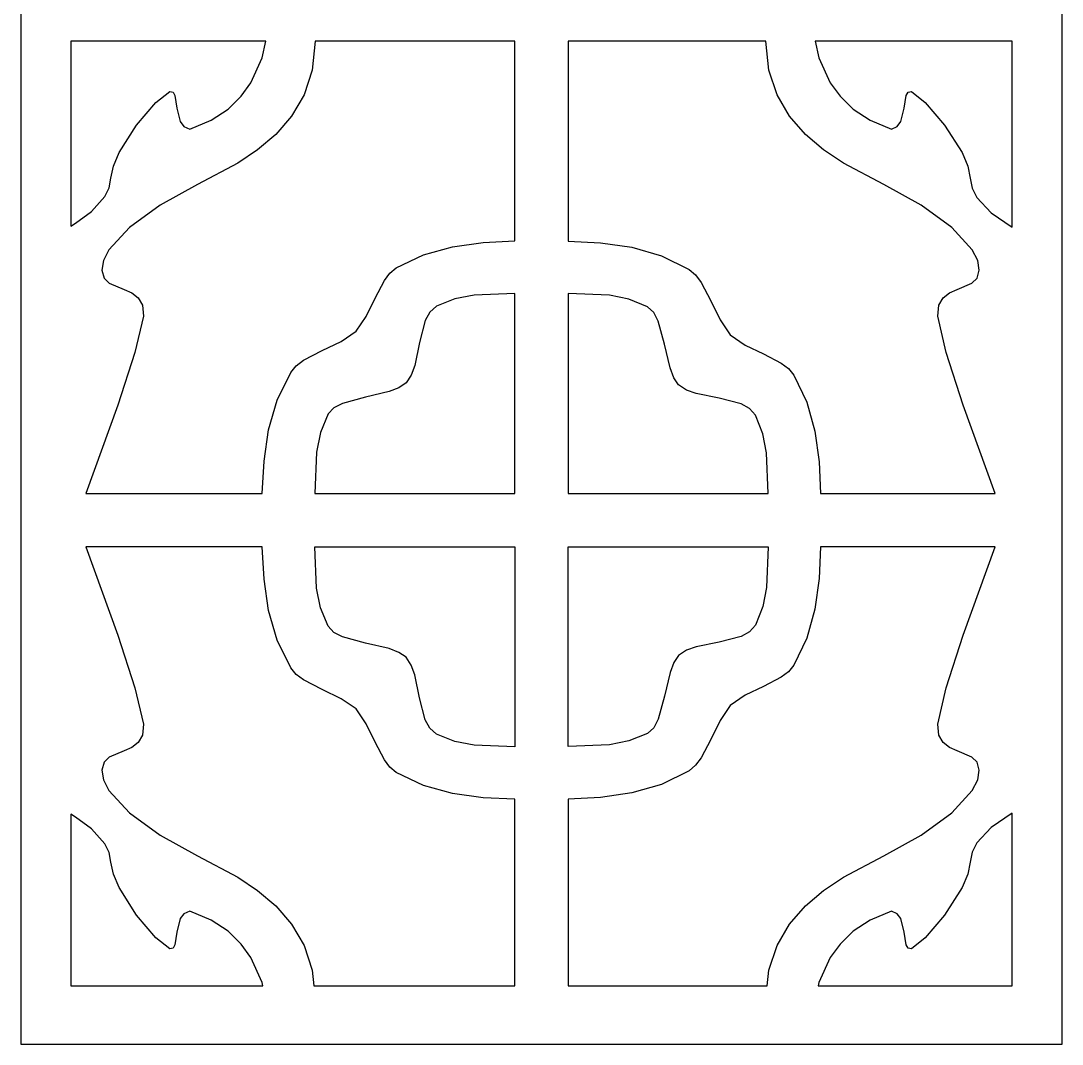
# Model space of a CAD drawing. Header units: centimetres. Extents: x -13.2 to -8.6, y -9 to 9.
# Drawn here: x -13.171 to -8.579, y -9 to -4.486 of the extents above; entities that cross this region are included whole.
import ezdxf

# ---------------------------------------------------------------- set-up
doc = ezdxf.new("R2010")
doc.units = ezdxf.units.CM
doc.header["$MEASUREMENT"] = 0
doc.layers.add('layer 1', color=7, linetype='Continuous')

msp = doc.modelspace()

# ---------------------------------------------------------------- linework, layer by layer
at = {"layer": 'layer 1', "color": 250}
for points, knots in [([(-13.17122, 9.00077), (-13.17122, 9.00077), (-8.57913, 9.00077), (-8.57913, 9.00077), (-8.57913, 9.00077), (-8.57913, 9.00077), (-8.57913, -9.00021), (-8.57913, -9.00021), (-8.57913, -9.00021), (-8.57913, -9.00021), (-13.17122, -9.00021), (-13.17122, -9.00021), (-13.17122, -9.00021), (-13.17122, -9.00021), (-13.17122, 9.00077), (-13.17122, 9.00077)], [0, 0, 0, 0, 0.2, 0.2, 0.2, 0.2, 0.4, 0.4, 0.4, 0.4, 0.6, 0.6, 0.6, 0.6, 1, 1, 1, 1]), ([(-12.95107, -5.39256), (-12.95107, -5.39256), (-12.95107, -4.5765), (-12.95107, -4.5765), (-12.95107, -4.5765), (-12.95107, -4.5765), (-12.09009, -4.5765), (-12.09009, -4.5765), (-12.09009, -4.5765), (-12.09009, -4.5765), (-12.10681, -4.64925), (-12.10681, -4.64925), (-12.10681, -4.64925), (-12.10681, -4.64925), (-12.15698, -4.75986), (-12.15698, -4.75986), (-12.15698, -4.75986), (-12.15698, -4.75986), (-12.1998, -4.81913), (-12.1998, -4.81913), (-12.1998, -4.81913), (-12.1998, -4.81913), (-12.2576, -4.87576), (-12.2576, -4.87576), (-12.2576, -4.87576), (-12.2576, -4.87576), (-12.33212, -4.92505), (-12.33212, -4.92505), (-12.33212, -4.92505), (-12.33212, -4.92505), (-12.426, -4.96377), (-12.426, -4.96377), (-12.426, -4.96377), (-12.426, -4.96377), (-12.45182, -4.95292), (-12.45182, -4.95292), (-12.45182, -4.95292), (-12.45182, -4.95292), (-12.46796, -4.9312), (-12.46796, -4.9312), (-12.46796, -4.9312), (-12.46796, -4.9312), (-12.48292, -4.87136), (-12.48292, -4.87136), (-12.48292, -4.87136), (-12.48292, -4.87136), (-12.49143, -4.8162), (-12.49143, -4.8162), (-12.49143, -4.8162), (-12.49143, -4.8162), (-12.49993, -4.80064), (-12.49993, -4.80064), (-12.49993, -4.80064), (-12.49993, -4.80064), (-12.51461, -4.7986), (-12.51461, -4.7986), (-12.51461, -4.7986), (-12.51461, -4.7986), (-12.57533, -4.8467), (-12.57533, -4.8467), (-12.57533, -4.8467), (-12.57533, -4.8467), (-12.66071, -4.94646), (-12.66071, -4.94646), (-12.66071, -4.94646), (-12.66071, -4.94646), (-12.73787, -5.06793), (-12.73787, -5.06793), (-12.73787, -5.06793), (-12.73787, -5.06793), (-12.7631, -5.12718), (-12.7631, -5.12718), (-12.7631, -5.12718), (-12.7631, -5.12718), (-12.77395, -5.18028), (-12.77395, -5.18028), (-12.77395, -5.18028), (-12.77395, -5.18028), (-12.78218, -5.22312), (-12.78218, -5.22312), (-12.78218, -5.22312), (-12.78218, -5.22312), (-12.80095, -5.26184), (-12.80095, -5.26184), (-12.80095, -5.26184), (-12.80095, -5.26184), (-12.86021, -5.32785), (-12.86021, -5.32785), (-12.86021, -5.32785), (-12.86021, -5.32785), (-12.92974, -5.37891), (-12.92974, -5.37891), (-12.92974, -5.37891), (-12.92974, -5.37891), (-12.95107, -5.39256), (-12.95107, -5.39256)], [0, 0, 0, 0, 0.04, 0.04, 0.04, 0.04, 0.08, 0.08, 0.08, 0.08, 0.12, 0.12, 0.12, 0.12, 0.16, 0.16, 0.16, 0.16, 0.2, 0.2, 0.2, 0.2, 0.24, 0.24, 0.24, 0.24, 0.28, 0.28, 0.28, 0.28, 0.32, 0.32, 0.32, 0.32, 0.36, 0.36, 0.36, 0.36, 0.4, 0.4, 0.4, 0.4, 0.44, 0.44, 0.44, 0.44, 0.48, 0.48, 0.48, 0.48, 0.52, 0.52, 0.52, 0.52, 0.56, 0.56, 0.56, 0.56, 0.6, 0.6, 0.6, 0.6, 0.64, 0.64, 0.64, 0.64, 0.68, 0.68, 0.68, 0.68, 0.72, 0.72, 0.72, 0.72, 0.76, 0.76, 0.76, 0.76, 0.8, 0.8, 0.8, 0.8, 0.84, 0.84, 0.84, 0.84, 0.88, 0.88, 0.88, 0.88, 0.92, 0.92, 0.92, 0.92, 1, 1, 1, 1]), ([(-10.99254, -5.45754), (-10.99254, -5.45754), (-11.13277, -5.46457), (-11.13277, -5.46457), (-11.13277, -5.46457), (-11.13277, -5.46457), (-11.26714, -5.48305), (-11.26714, -5.48305), (-11.26714, -5.48305), (-11.26714, -5.48305), (-11.39506, -5.51826), (-11.39506, -5.51826), (-11.39506, -5.51826), (-11.39506, -5.51826), (-11.51534, -5.57606), (-11.51534, -5.57606), (-11.51534, -5.57606), (-11.51534, -5.57606), (-11.54379, -5.59983), (-11.54379, -5.59983), (-11.54379, -5.59983), (-11.54379, -5.59983), (-11.56815, -5.6315), (-11.56815, -5.6315), (-11.56815, -5.6315), (-11.56815, -5.6315), (-11.60922, -5.70955), (-11.60922, -5.70955), (-11.60922, -5.70955), (-11.60922, -5.70955), (-11.64766, -5.79082), (-11.64766, -5.79082), (-11.64766, -5.79082), (-11.64766, -5.79082), (-11.69254, -5.85594), (-11.69254, -5.85594), (-11.69254, -5.85594), (-11.69254, -5.85594), (-11.75915, -5.90113), (-11.75915, -5.90113), (-11.75915, -5.90113), (-11.75915, -5.90113), (-11.84305, -5.94132), (-11.84305, -5.94132), (-11.84305, -5.94132), (-11.84305, -5.94132), (-11.92402, -5.98387), (-11.92402, -5.98387), (-11.92402, -5.98387), (-11.92402, -5.98387), (-11.9566, -6.0088), (-11.9566, -6.0088), (-11.9566, -6.0088), (-11.9566, -6.0088), (-11.98093, -6.03726), (-11.98093, -6.03726), (-11.98093, -6.03726), (-11.98093, -6.03726), (-12.04138, -6.15989), (-12.04138, -6.15989), (-12.04138, -6.15989), (-12.04138, -6.15989), (-12.07892, -6.29045), (-12.07892, -6.29045), (-12.07892, -6.29045), (-12.07892, -6.29045), (-12.09859, -6.42805), (-12.09859, -6.42805), (-12.09859, -6.42805), (-12.09859, -6.42805), (-12.10651, -6.5715), (-12.10651, -6.5715), (-12.10651, -6.5715), (-12.10651, -6.5715), (-12.88457, -6.5715), (-12.88457, -6.5715), (-12.88457, -6.5715), (-12.88457, -6.5715), (-12.74286, -6.18189), (-12.74286, -6.18189), (-12.74286, -6.18189), (-12.74286, -6.18189), (-12.66775, -5.94983), (-12.66775, -5.94983), (-12.66775, -5.94983), (-12.66775, -5.94983), (-12.63079, -5.78876), (-12.63079, -5.78876), (-12.63079, -5.78876), (-12.63079, -5.78876), (-12.63518, -5.74036), (-12.63518, -5.74036), (-12.63518, -5.74036), (-12.63518, -5.74036), (-12.65396, -5.70779), (-12.65396, -5.70779), (-12.65396, -5.70779), (-12.65396, -5.70779), (-12.68242, -5.68666), (-12.68242, -5.68666), (-12.68242, -5.68666), (-12.68242, -5.68666), (-12.71587, -5.6717), (-12.71587, -5.6717), (-12.71587, -5.6717), (-12.71587, -5.6717), (-12.781, -5.64354), (-12.781, -5.64354), (-12.781, -5.64354), (-12.781, -5.64354), (-12.80358, -5.62095), (-12.80358, -5.62095), (-12.80358, -5.62095), (-12.80358, -5.62095), (-12.81356, -5.58662), (-12.81356, -5.58662), (-12.81356, -5.58662), (-12.81356, -5.58662), (-12.80652, -5.54291), (-12.80652, -5.54291), (-12.80652, -5.54291), (-12.80652, -5.54291), (-12.78276, -5.49597), (-12.78276, -5.49597), (-12.78276, -5.49597), (-12.78276, -5.49597), (-12.6924, -5.39768), (-12.6924, -5.39768), (-12.6924, -5.39768), (-12.6924, -5.39768), (-12.55744, -5.29911), (-12.55744, -5.29911), (-12.55744, -5.29911), (-12.55744, -5.29911), (-12.39285, -5.20874), (-12.39285, -5.20874), (-12.39285, -5.20874), (-12.39285, -5.20874), (-12.21477, -5.11428), (-12.21477, -5.11428), (-12.21477, -5.11428), (-12.21477, -5.11428), (-12.12764, -5.05589), (-12.12764, -5.05589), (-12.12764, -5.05589), (-12.12764, -5.05589), (-12.04695, -4.98753), (-12.04695, -4.98753), (-12.04695, -4.98753), (-12.04695, -4.98753), (-11.97713, -4.90744), (-11.97713, -4.90744), (-11.97713, -4.90744), (-11.97713, -4.90744), (-11.92226, -4.81326), (-11.92226, -4.81326), (-11.92226, -4.81326), (-11.92226, -4.81326), (-11.88588, -4.70354), (-11.88588, -4.70354), (-11.88588, -4.70354), (-11.88588, -4.70354), (-11.87269, -4.5765), (-11.87269, -4.5765), (-11.87269, -4.5765), (-11.87269, -4.5765), (-10.99254, -4.5765), (-10.99254, -4.5765), (-10.99254, -4.5765), (-10.99254, -4.5765), (-10.99254, -5.45754), (-10.99254, -5.45754)], [0, 0, 0, 0, 0.0227273, 0.0227273, 0.0227273, 0.0227273, 0.0454545, 0.0454545, 0.0454545, 0.0454545, 0.0681818, 0.0681818, 0.0681818, 0.0681818, 0.0909091, 0.0909091, 0.0909091, 0.0909091, 0.1136364, 0.1136364, 0.1136364, 0.1136364, 0.1363636, 0.1363636, 0.1363636, 0.1363636, 0.1590909, 0.1590909, 0.1590909, 0.1590909, 0.1818182, 0.1818182, 0.1818182, 0.1818182, 0.2045455, 0.2045455, 0.2045455, 0.2045455, 0.2272727, 0.2272727, 0.2272727, 0.2272727, 0.25, 0.25, 0.25, 0.25, 0.2727273, 0.2727273, 0.2727273, 0.2727273, 0.2954545, 0.2954545, 0.2954545, 0.2954545, 0.3181818, 0.3181818, 0.3181818, 0.3181818, 0.3409091, 0.3409091, 0.3409091, 0.3409091, 0.3636364, 0.3636364, 0.3636364, 0.3636364, 0.3863636, 0.3863636, 0.3863636, 0.3863636, 0.4090909, 0.4090909, 0.4090909, 0.4090909, 0.4318182, 0.4318182, 0.4318182, 0.4318182, 0.4545455, 0.4545455, 0.4545455, 0.4545455, 0.4772727, 0.4772727, 0.4772727, 0.4772727, 0.5, 0.5, 0.5, 0.5, 0.5227273, 0.5227273, 0.5227273, 0.5227273, 0.5454545, 0.5454545, 0.5454545, 0.5454545, 0.5681818, 0.5681818, 0.5681818, 0.5681818, 0.5909091, 0.5909091, 0.5909091, 0.5909091, 0.6136364, 0.6136364, 0.6136364, 0.6136364, 0.6363636, 0.6363636, 0.6363636, 0.6363636, 0.6590909, 0.6590909, 0.6590909, 0.6590909, 0.6818182, 0.6818182, 0.6818182, 0.6818182, 0.7045455, 0.7045455, 0.7045455, 0.7045455, 0.7272727, 0.7272727, 0.7272727, 0.7272727, 0.75, 0.75, 0.75, 0.75, 0.7727273, 0.7727273, 0.7727273, 0.7727273, 0.7954545, 0.7954545, 0.7954545, 0.7954545, 0.8181818, 0.8181818, 0.8181818, 0.8181818, 0.8409091, 0.8409091, 0.8409091, 0.8409091, 0.8636364, 0.8636364, 0.8636364, 0.8636364, 0.8863636, 0.8863636, 0.8863636, 0.8863636, 0.9090909, 0.9090909, 0.9090909, 0.9090909, 0.9318182, 0.9318182, 0.9318182, 0.9318182, 0.9545455, 0.9545455, 0.9545455, 0.9545455, 1, 1, 1, 1]), ([(-9.64414, -6.5715), (-9.64414, -6.5715), (-9.65118, -6.43156), (-9.65118, -6.43156), (-9.65118, -6.43156), (-9.65118, -6.43156), (-9.66937, -6.2969), (-9.66937, -6.2969), (-9.66937, -6.2969), (-9.66937, -6.2969), (-9.70488, -6.16899), (-9.70488, -6.16899), (-9.70488, -6.16899), (-9.70488, -6.16899), (-9.76267, -6.0487), (-9.76267, -6.0487), (-9.76267, -6.0487), (-9.76267, -6.0487), (-9.78644, -6.02024), (-9.78644, -6.02024), (-9.78644, -6.02024), (-9.78644, -6.02024), (-9.81812, -5.99589), (-9.81812, -5.99589), (-9.81812, -5.99589), (-9.81812, -5.99589), (-9.89616, -5.95482), (-9.89616, -5.95482), (-9.89616, -5.95482), (-9.89616, -5.95482), (-9.97742, -5.91638), (-9.97742, -5.91638), (-9.97742, -5.91638), (-9.97742, -5.91638), (-10.04256, -5.8715), (-10.04256, -5.8715), (-10.04256, -5.8715), (-10.04256, -5.8715), (-10.08775, -5.8049), (-10.08775, -5.8049), (-10.08775, -5.8049), (-10.08775, -5.8049), (-10.12793, -5.72099), (-10.12793, -5.72099), (-10.12793, -5.72099), (-10.12793, -5.72099), (-10.17048, -5.64031), (-10.17048, -5.64031), (-10.17048, -5.64031), (-10.17048, -5.64031), (-10.19541, -5.60746), (-10.19541, -5.60746), (-10.19541, -5.60746), (-10.19541, -5.60746), (-10.22386, -5.5831), (-10.22386, -5.5831), (-10.22386, -5.5831), (-10.22386, -5.5831), (-10.3465, -5.52267), (-10.3465, -5.52267), (-10.3465, -5.52267), (-10.3465, -5.52267), (-10.47706, -5.48541), (-10.47706, -5.48541), (-10.47706, -5.48541), (-10.47706, -5.48541), (-10.61466, -5.46546), (-10.61466, -5.46546), (-10.61466, -5.46546), (-10.61466, -5.46546), (-10.75782, -5.45782), (-10.75782, -5.45782), (-10.75782, -5.45782), (-10.75782, -5.45782), (-10.75782, -4.5765), (-10.75782, -4.5765), (-10.75782, -4.5765), (-10.75782, -4.5765), (-9.8856, -4.5765), (-9.8856, -4.5765), (-9.8856, -4.5765), (-9.8856, -4.5765), (-9.87239, -4.70354), (-9.87239, -4.70354), (-9.87239, -4.70354), (-9.87239, -4.70354), (-9.83631, -4.81326), (-9.83631, -4.81326), (-9.83631, -4.81326), (-9.83631, -4.81326), (-9.78115, -4.90744), (-9.78115, -4.90744), (-9.78115, -4.90744), (-9.78115, -4.90744), (-9.71132, -4.98753), (-9.71132, -4.98753), (-9.71132, -4.98753), (-9.71132, -4.98753), (-9.63095, -5.05589), (-9.63095, -5.05589), (-9.63095, -5.05589), (-9.63095, -5.05589), (-9.54351, -5.11428), (-9.54351, -5.11428), (-9.54351, -5.11428), (-9.54351, -5.11428), (-9.36543, -5.20874), (-9.36543, -5.20874), (-9.36543, -5.20874), (-9.36543, -5.20874), (-9.20085, -5.29911), (-9.20085, -5.29911), (-9.20085, -5.29911), (-9.20085, -5.29911), (-9.06588, -5.39768), (-9.06588, -5.39768), (-9.06588, -5.39768), (-9.06588, -5.39768), (-8.97552, -5.49597), (-8.97552, -5.49597), (-8.97552, -5.49597), (-8.97552, -5.49597), (-8.95175, -5.54291), (-8.95175, -5.54291), (-8.95175, -5.54291), (-8.95175, -5.54291), (-8.94501, -5.58662), (-8.94501, -5.58662), (-8.94501, -5.58662), (-8.94501, -5.58662), (-8.95469, -5.62095), (-8.95469, -5.62095), (-8.95469, -5.62095), (-8.95469, -5.62095), (-8.97728, -5.64354), (-8.97728, -5.64354), (-8.97728, -5.64354), (-8.97728, -5.64354), (-9.04242, -5.6717), (-9.04242, -5.6717), (-9.04242, -5.6717), (-9.04242, -5.6717), (-9.07615, -5.68666), (-9.07615, -5.68666), (-9.07615, -5.68666), (-9.07615, -5.68666), (-9.10432, -5.70779), (-9.10432, -5.70779), (-9.10432, -5.70779), (-9.10432, -5.70779), (-9.12309, -5.74036), (-9.12309, -5.74036), (-9.12309, -5.74036), (-9.12309, -5.74036), (-9.1275, -5.78876), (-9.1275, -5.78876), (-9.1275, -5.78876), (-9.1275, -5.78876), (-9.09082, -5.94983), (-9.09082, -5.94983), (-9.09082, -5.94983), (-9.09082, -5.94983), (-9.01572, -6.18189), (-9.01572, -6.18189), (-9.01572, -6.18189), (-9.01572, -6.18189), (-8.87401, -6.5715), (-8.87401, -6.5715), (-8.87401, -6.5715), (-8.87401, -6.5715), (-9.64414, -6.5715), (-9.64414, -6.5715)], [0, 0, 0, 0, 0.0227273, 0.0227273, 0.0227273, 0.0227273, 0.0454545, 0.0454545, 0.0454545, 0.0454545, 0.0681818, 0.0681818, 0.0681818, 0.0681818, 0.0909091, 0.0909091, 0.0909091, 0.0909091, 0.1136364, 0.1136364, 0.1136364, 0.1136364, 0.1363636, 0.1363636, 0.1363636, 0.1363636, 0.1590909, 0.1590909, 0.1590909, 0.1590909, 0.1818182, 0.1818182, 0.1818182, 0.1818182, 0.2045455, 0.2045455, 0.2045455, 0.2045455, 0.2272727, 0.2272727, 0.2272727, 0.2272727, 0.25, 0.25, 0.25, 0.25, 0.2727273, 0.2727273, 0.2727273, 0.2727273, 0.2954545, 0.2954545, 0.2954545, 0.2954545, 0.3181818, 0.3181818, 0.3181818, 0.3181818, 0.3409091, 0.3409091, 0.3409091, 0.3409091, 0.3636364, 0.3636364, 0.3636364, 0.3636364, 0.3863636, 0.3863636, 0.3863636, 0.3863636, 0.4090909, 0.4090909, 0.4090909, 0.4090909, 0.4318182, 0.4318182, 0.4318182, 0.4318182, 0.4545455, 0.4545455, 0.4545455, 0.4545455, 0.4772727, 0.4772727, 0.4772727, 0.4772727, 0.5, 0.5, 0.5, 0.5, 0.5227273, 0.5227273, 0.5227273, 0.5227273, 0.5454545, 0.5454545, 0.5454545, 0.5454545, 0.5681818, 0.5681818, 0.5681818, 0.5681818, 0.5909091, 0.5909091, 0.5909091, 0.5909091, 0.6136364, 0.6136364, 0.6136364, 0.6136364, 0.6363636, 0.6363636, 0.6363636, 0.6363636, 0.6590909, 0.6590909, 0.6590909, 0.6590909, 0.6818182, 0.6818182, 0.6818182, 0.6818182, 0.7045455, 0.7045455, 0.7045455, 0.7045455, 0.7272727, 0.7272727, 0.7272727, 0.7272727, 0.75, 0.75, 0.75, 0.75, 0.7727273, 0.7727273, 0.7727273, 0.7727273, 0.7954545, 0.7954545, 0.7954545, 0.7954545, 0.8181818, 0.8181818, 0.8181818, 0.8181818, 0.8409091, 0.8409091, 0.8409091, 0.8409091, 0.8636364, 0.8636364, 0.8636364, 0.8636364, 0.8863636, 0.8863636, 0.8863636, 0.8863636, 0.9090909, 0.9090909, 0.9090909, 0.9090909, 0.9318182, 0.9318182, 0.9318182, 0.9318182, 0.9545455, 0.9545455, 0.9545455, 0.9545455, 1, 1, 1, 1]), ([(-8.79928, -4.5765), (-8.79928, -4.5765), (-8.79928, -5.39653), (-8.79928, -5.39653), (-8.79928, -5.39653), (-8.79928, -5.39653), (-8.89161, -5.33343), (-8.89161, -5.33343), (-8.89161, -5.33343), (-8.89161, -5.33343), (-8.95528, -5.26537), (-8.95528, -5.26537), (-8.95528, -5.26537), (-8.95528, -5.26537), (-8.97581, -5.22488), (-8.97581, -5.22488), (-8.97581, -5.22488), (-8.97581, -5.22488), (-8.98462, -5.18028), (-8.98462, -5.18028), (-8.98462, -5.18028), (-8.98462, -5.18028), (-8.99518, -5.12718), (-8.99518, -5.12718), (-8.99518, -5.12718), (-8.99518, -5.12718), (-9.02041, -5.06793), (-9.02041, -5.06793), (-9.02041, -5.06793), (-9.02041, -5.06793), (-9.09757, -4.94646), (-9.09757, -4.94646), (-9.09757, -4.94646), (-9.09757, -4.94646), (-9.18294, -4.8467), (-9.18294, -4.8467), (-9.18294, -4.8467), (-9.18294, -4.8467), (-9.24367, -4.7986), (-9.24367, -4.7986), (-9.24367, -4.7986), (-9.24367, -4.7986), (-9.25835, -4.80064), (-9.25835, -4.80064), (-9.25835, -4.80064), (-9.25835, -4.80064), (-9.26686, -4.8162), (-9.26686, -4.8162), (-9.26686, -4.8162), (-9.26686, -4.8162), (-9.27565, -4.87136), (-9.27565, -4.87136), (-9.27565, -4.87136), (-9.27565, -4.87136), (-9.29033, -4.9312), (-9.29033, -4.9312), (-9.29033, -4.9312), (-9.29033, -4.9312), (-9.30675, -4.95292), (-9.30675, -4.95292), (-9.30675, -4.95292), (-9.30675, -4.95292), (-9.33228, -4.96377), (-9.33228, -4.96377), (-9.33228, -4.96377), (-9.33228, -4.96377), (-9.42616, -4.92505), (-9.42616, -4.92505), (-9.42616, -4.92505), (-9.42616, -4.92505), (-9.50097, -4.87576), (-9.50097, -4.87576), (-9.50097, -4.87576), (-9.50097, -4.87576), (-9.55847, -4.81913), (-9.55847, -4.81913), (-9.55847, -4.81913), (-9.55847, -4.81913), (-9.60161, -4.75986), (-9.60161, -4.75986), (-9.60161, -4.75986), (-9.60161, -4.75986), (-9.65148, -4.64925), (-9.65148, -4.64925), (-9.65148, -4.64925), (-9.65148, -4.64925), (-9.6685, -4.5765), (-9.6685, -4.5765), (-9.6685, -4.5765), (-9.6685, -4.5765), (-8.79928, -4.5765), (-8.79928, -4.5765)], [0, 0, 0, 0, 0.0416667, 0.0416667, 0.0416667, 0.0416667, 0.0833333, 0.0833333, 0.0833333, 0.0833333, 0.125, 0.125, 0.125, 0.125, 0.1666667, 0.1666667, 0.1666667, 0.1666667, 0.2083333, 0.2083333, 0.2083333, 0.2083333, 0.25, 0.25, 0.25, 0.25, 0.2916667, 0.2916667, 0.2916667, 0.2916667, 0.3333333, 0.3333333, 0.3333333, 0.3333333, 0.375, 0.375, 0.375, 0.375, 0.4166667, 0.4166667, 0.4166667, 0.4166667, 0.4583333, 0.4583333, 0.4583333, 0.4583333, 0.5, 0.5, 0.5, 0.5, 0.5416667, 0.5416667, 0.5416667, 0.5416667, 0.5833333, 0.5833333, 0.5833333, 0.5833333, 0.625, 0.625, 0.625, 0.625, 0.6666667, 0.6666667, 0.6666667, 0.6666667, 0.7083333, 0.7083333, 0.7083333, 0.7083333, 0.75, 0.75, 0.75, 0.75, 0.7916667, 0.7916667, 0.7916667, 0.7916667, 0.8333333, 0.8333333, 0.8333333, 0.8333333, 0.875, 0.875, 0.875, 0.875, 0.9166667, 0.9166667, 0.9166667, 0.9166667, 1, 1, 1, 1]), ([(-11.87444, -6.5715), (-11.87444, -6.5715), (-11.86711, -6.38903), (-11.86711, -6.38903), (-11.86711, -6.38903), (-11.86711, -6.38903), (-11.84921, -6.30276), (-11.84921, -6.30276), (-11.84921, -6.30276), (-11.84921, -6.30276), (-11.81576, -6.22062), (-11.81576, -6.22062), (-11.81576, -6.22062), (-11.81576, -6.22062), (-11.79113, -6.19363), (-11.79113, -6.19363), (-11.79113, -6.19363), (-11.79113, -6.19363), (-11.75269, -6.17368), (-11.75269, -6.17368), (-11.75269, -6.17368), (-11.75269, -6.17368), (-11.65176, -6.1464), (-11.65176, -6.1464), (-11.65176, -6.1464), (-11.65176, -6.1464), (-11.54702, -6.12205), (-11.54702, -6.12205), (-11.54702, -6.12205), (-11.54702, -6.12205), (-11.5039, -6.10562), (-11.5039, -6.10562), (-11.5039, -6.10562), (-11.5039, -6.10562), (-11.47222, -6.0839), (-11.47222, -6.0839), (-11.47222, -6.0839), (-11.47222, -6.0839), (-11.44933, -6.04958), (-11.44933, -6.04958), (-11.44933, -6.04958), (-11.44933, -6.04958), (-11.43349, -6.00616), (-11.43349, -6.00616), (-11.43349, -6.00616), (-11.43349, -6.00616), (-11.41295, -5.90464), (-11.41295, -5.90464), (-11.41295, -5.90464), (-11.41295, -5.90464), (-11.3883, -5.80842), (-11.3883, -5.80842), (-11.3883, -5.80842), (-11.3883, -5.80842), (-11.36777, -5.77087), (-11.36777, -5.77087), (-11.36777, -5.77087), (-11.36777, -5.77087), (-11.33784, -5.74534), (-11.33784, -5.74534), (-11.33784, -5.74534), (-11.33784, -5.74534), (-11.25687, -5.71307), (-11.25687, -5.71307), (-11.25687, -5.71307), (-11.25687, -5.71307), (-11.17209, -5.69605), (-11.17209, -5.69605), (-11.17209, -5.69605), (-11.17209, -5.69605), (-10.99254, -5.6896), (-10.99254, -5.6896), (-10.99254, -5.6896), (-10.99254, -5.6896), (-10.99254, -6.5715), (-10.99254, -6.5715), (-10.99254, -6.5715), (-10.99254, -6.5715), (-11.87444, -6.5715), (-11.87444, -6.5715)], [0, 0, 0, 0, 0.047619, 0.047619, 0.047619, 0.047619, 0.0952381, 0.0952381, 0.0952381, 0.0952381, 0.1428571, 0.1428571, 0.1428571, 0.1428571, 0.1904762, 0.1904762, 0.1904762, 0.1904762, 0.2380952, 0.2380952, 0.2380952, 0.2380952, 0.2857143, 0.2857143, 0.2857143, 0.2857143, 0.3333333, 0.3333333, 0.3333333, 0.3333333, 0.3809524, 0.3809524, 0.3809524, 0.3809524, 0.4285714, 0.4285714, 0.4285714, 0.4285714, 0.4761905, 0.4761905, 0.4761905, 0.4761905, 0.5238095, 0.5238095, 0.5238095, 0.5238095, 0.5714286, 0.5714286, 0.5714286, 0.5714286, 0.6190476, 0.6190476, 0.6190476, 0.6190476, 0.6666667, 0.6666667, 0.6666667, 0.6666667, 0.7142857, 0.7142857, 0.7142857, 0.7142857, 0.7619048, 0.7619048, 0.7619048, 0.7619048, 0.8095238, 0.8095238, 0.8095238, 0.8095238, 0.8571429, 0.8571429, 0.8571429, 0.8571429, 0.9047619, 0.9047619, 0.9047619, 0.9047619, 1, 1, 1, 1]), ([(-10.75782, -5.6899), (-10.75782, -5.6899), (-10.57563, -5.69722), (-10.57563, -5.69722), (-10.57563, -5.69722), (-10.57563, -5.69722), (-10.48938, -5.71483), (-10.48938, -5.71483), (-10.48938, -5.71483), (-10.48938, -5.71483), (-10.40724, -5.74828), (-10.40724, -5.74828), (-10.40724, -5.74828), (-10.40724, -5.74828), (-10.38025, -5.77321), (-10.38025, -5.77321), (-10.38025, -5.77321), (-10.38025, -5.77321), (-10.36029, -5.81165), (-10.36029, -5.81165), (-10.36029, -5.81165), (-10.36029, -5.81165), (-10.33271, -5.91228), (-10.33271, -5.91228), (-10.33271, -5.91228), (-10.33271, -5.91228), (-10.30836, -6.01701), (-10.30836, -6.01701), (-10.30836, -6.01701), (-10.30836, -6.01701), (-10.29223, -6.06043), (-10.29223, -6.06043), (-10.29223, -6.06043), (-10.29223, -6.06043), (-10.27051, -6.09183), (-10.27051, -6.09183), (-10.27051, -6.09183), (-10.27051, -6.09183), (-10.2362, -6.115), (-10.2362, -6.115), (-10.2362, -6.115), (-10.2362, -6.115), (-10.19248, -6.13055), (-10.19248, -6.13055), (-10.19248, -6.13055), (-10.19248, -6.13055), (-10.09126, -6.15138), (-10.09126, -6.15138), (-10.09126, -6.15138), (-10.09126, -6.15138), (-9.99503, -6.17573), (-9.99503, -6.17573), (-9.99503, -6.17573), (-9.99503, -6.17573), (-9.95748, -6.19627), (-9.95748, -6.19627), (-9.95748, -6.19627), (-9.95748, -6.19627), (-9.93195, -6.2262), (-9.93195, -6.2262), (-9.93195, -6.2262), (-9.93195, -6.2262), (-9.89939, -6.30747), (-9.89939, -6.30747), (-9.89939, -6.30747), (-9.89939, -6.30747), (-9.88266, -6.39225), (-9.88266, -6.39225), (-9.88266, -6.39225), (-9.88266, -6.39225), (-9.87622, -6.5715), (-9.87622, -6.5715), (-9.87622, -6.5715), (-9.87622, -6.5715), (-10.75782, -6.5715), (-10.75782, -6.5715), (-10.75782, -6.5715), (-10.75782, -6.5715), (-10.75782, -5.6899), (-10.75782, -5.6899)], [0, 0, 0, 0, 0.047619, 0.047619, 0.047619, 0.047619, 0.0952381, 0.0952381, 0.0952381, 0.0952381, 0.1428571, 0.1428571, 0.1428571, 0.1428571, 0.1904762, 0.1904762, 0.1904762, 0.1904762, 0.2380952, 0.2380952, 0.2380952, 0.2380952, 0.2857143, 0.2857143, 0.2857143, 0.2857143, 0.3333333, 0.3333333, 0.3333333, 0.3333333, 0.3809524, 0.3809524, 0.3809524, 0.3809524, 0.4285714, 0.4285714, 0.4285714, 0.4285714, 0.4761905, 0.4761905, 0.4761905, 0.4761905, 0.5238095, 0.5238095, 0.5238095, 0.5238095, 0.5714286, 0.5714286, 0.5714286, 0.5714286, 0.6190476, 0.6190476, 0.6190476, 0.6190476, 0.6666667, 0.6666667, 0.6666667, 0.6666667, 0.7142857, 0.7142857, 0.7142857, 0.7142857, 0.7619048, 0.7619048, 0.7619048, 0.7619048, 0.8095238, 0.8095238, 0.8095238, 0.8095238, 0.8571429, 0.8571429, 0.8571429, 0.8571429, 0.9047619, 0.9047619, 0.9047619, 0.9047619, 1, 1, 1, 1]), ([(-10.99254, -8.74342), (-10.99254, -8.74342), (-11.87869, -8.74342), (-11.87869, -8.74342), (-11.87869, -8.74342), (-11.87869, -8.74342), (-11.88588, -8.67419), (-11.88588, -8.67419), (-11.88588, -8.67419), (-11.88588, -8.67419), (-11.92226, -8.56446), (-11.92226, -8.56446), (-11.92226, -8.56446), (-11.92226, -8.56446), (-11.97713, -8.4703), (-11.97713, -8.4703), (-11.97713, -8.4703), (-11.97713, -8.4703), (-12.04695, -8.3902), (-12.04695, -8.3902), (-12.04695, -8.3902), (-12.04695, -8.3902), (-12.12764, -8.32183), (-12.12764, -8.32183), (-12.12764, -8.32183), (-12.12764, -8.32183), (-12.21477, -8.26345), (-12.21477, -8.26345), (-12.21477, -8.26345), (-12.21477, -8.26345), (-12.39285, -8.16899), (-12.39285, -8.16899), (-12.39285, -8.16899), (-12.39285, -8.16899), (-12.55744, -8.07862), (-12.55744, -8.07862), (-12.55744, -8.07862), (-12.55744, -8.07862), (-12.6924, -7.98004), (-12.6924, -7.98004), (-12.6924, -7.98004), (-12.6924, -7.98004), (-12.78276, -7.88177), (-12.78276, -7.88177), (-12.78276, -7.88177), (-12.78276, -7.88177), (-12.80652, -7.83482), (-12.80652, -7.83482), (-12.80652, -7.83482), (-12.80652, -7.83482), (-12.81356, -7.7911), (-12.81356, -7.7911), (-12.81356, -7.7911), (-12.81356, -7.7911), (-12.80358, -7.75678), (-12.80358, -7.75678), (-12.80358, -7.75678), (-12.80358, -7.75678), (-12.781, -7.73419), (-12.781, -7.73419), (-12.781, -7.73419), (-12.781, -7.73419), (-12.71587, -7.70603), (-12.71587, -7.70603), (-12.71587, -7.70603), (-12.71587, -7.70603), (-12.68242, -7.69107), (-12.68242, -7.69107), (-12.68242, -7.69107), (-12.68242, -7.69107), (-12.65396, -7.66994), (-12.65396, -7.66994), (-12.65396, -7.66994), (-12.65396, -7.66994), (-12.63518, -7.63738), (-12.63518, -7.63738), (-12.63518, -7.63738), (-12.63518, -7.63738), (-12.63079, -7.58897), (-12.63079, -7.58897), (-12.63079, -7.58897), (-12.63079, -7.58897), (-12.66775, -7.42791), (-12.66775, -7.42791), (-12.66775, -7.42791), (-12.66775, -7.42791), (-12.74286, -7.19583), (-12.74286, -7.19583), (-12.74286, -7.19583), (-12.74286, -7.19583), (-12.88457, -6.80622), (-12.88457, -6.80622), (-12.88457, -6.80622), (-12.88457, -6.80622), (-12.10651, -6.80622), (-12.10651, -6.80622), (-12.10651, -6.80622), (-12.10651, -6.80622), (-12.09859, -6.94969), (-12.09859, -6.94969), (-12.09859, -6.94969), (-12.09859, -6.94969), (-12.07892, -7.08729), (-12.07892, -7.08729), (-12.07892, -7.08729), (-12.07892, -7.08729), (-12.04138, -7.21783), (-12.04138, -7.21783), (-12.04138, -7.21783), (-12.04138, -7.21783), (-11.98093, -7.34047), (-11.98093, -7.34047), (-11.98093, -7.34047), (-11.98093, -7.34047), (-11.9566, -7.36894), (-11.9566, -7.36894), (-11.9566, -7.36894), (-11.9566, -7.36894), (-11.92402, -7.39387), (-11.92402, -7.39387), (-11.92402, -7.39387), (-11.92402, -7.39387), (-11.84305, -7.4364), (-11.84305, -7.4364), (-11.84305, -7.4364), (-11.84305, -7.4364), (-11.75915, -7.4766), (-11.75915, -7.4766), (-11.75915, -7.4766), (-11.75915, -7.4766), (-11.69254, -7.52179), (-11.69254, -7.52179), (-11.69254, -7.52179), (-11.69254, -7.52179), (-11.64766, -7.58691), (-11.64766, -7.58691), (-11.64766, -7.58691), (-11.64766, -7.58691), (-11.60922, -7.66818), (-11.60922, -7.66818), (-11.60922, -7.66818), (-11.60922, -7.66818), (-11.56815, -7.74622), (-11.56815, -7.74622), (-11.56815, -7.74622), (-11.56815, -7.74622), (-11.54379, -7.77791), (-11.54379, -7.77791), (-11.54379, -7.77791), (-11.54379, -7.77791), (-11.51534, -7.80167), (-11.51534, -7.80167), (-11.51534, -7.80167), (-11.51534, -7.80167), (-11.39506, -7.85946), (-11.39506, -7.85946), (-11.39506, -7.85946), (-11.39506, -7.85946), (-11.26714, -7.89467), (-11.26714, -7.89467), (-11.26714, -7.89467), (-11.26714, -7.89467), (-11.13277, -7.91315), (-11.13277, -7.91315), (-11.13277, -7.91315), (-11.13277, -7.91315), (-10.99254, -7.92019), (-10.99254, -7.92019), (-10.99254, -7.92019), (-10.99254, -7.92019), (-10.99254, -8.74342), (-10.99254, -8.74342)], [0, 0, 0, 0, 0.0227273, 0.0227273, 0.0227273, 0.0227273, 0.0454545, 0.0454545, 0.0454545, 0.0454545, 0.0681818, 0.0681818, 0.0681818, 0.0681818, 0.0909091, 0.0909091, 0.0909091, 0.0909091, 0.1136364, 0.1136364, 0.1136364, 0.1136364, 0.1363636, 0.1363636, 0.1363636, 0.1363636, 0.1590909, 0.1590909, 0.1590909, 0.1590909, 0.1818182, 0.1818182, 0.1818182, 0.1818182, 0.2045455, 0.2045455, 0.2045455, 0.2045455, 0.2272727, 0.2272727, 0.2272727, 0.2272727, 0.25, 0.25, 0.25, 0.25, 0.2727273, 0.2727273, 0.2727273, 0.2727273, 0.2954545, 0.2954545, 0.2954545, 0.2954545, 0.3181818, 0.3181818, 0.3181818, 0.3181818, 0.3409091, 0.3409091, 0.3409091, 0.3409091, 0.3636364, 0.3636364, 0.3636364, 0.3636364, 0.3863636, 0.3863636, 0.3863636, 0.3863636, 0.4090909, 0.4090909, 0.4090909, 0.4090909, 0.4318182, 0.4318182, 0.4318182, 0.4318182, 0.4545455, 0.4545455, 0.4545455, 0.4545455, 0.4772727, 0.4772727, 0.4772727, 0.4772727, 0.5, 0.5, 0.5, 0.5, 0.5227273, 0.5227273, 0.5227273, 0.5227273, 0.5454545, 0.5454545, 0.5454545, 0.5454545, 0.5681818, 0.5681818, 0.5681818, 0.5681818, 0.5909091, 0.5909091, 0.5909091, 0.5909091, 0.6136364, 0.6136364, 0.6136364, 0.6136364, 0.6363636, 0.6363636, 0.6363636, 0.6363636, 0.6590909, 0.6590909, 0.6590909, 0.6590909, 0.6818182, 0.6818182, 0.6818182, 0.6818182, 0.7045455, 0.7045455, 0.7045455, 0.7045455, 0.7272727, 0.7272727, 0.7272727, 0.7272727, 0.75, 0.75, 0.75, 0.75, 0.7727273, 0.7727273, 0.7727273, 0.7727273, 0.7954545, 0.7954545, 0.7954545, 0.7954545, 0.8181818, 0.8181818, 0.8181818, 0.8181818, 0.8409091, 0.8409091, 0.8409091, 0.8409091, 0.8636364, 0.8636364, 0.8636364, 0.8636364, 0.8863636, 0.8863636, 0.8863636, 0.8863636, 0.9090909, 0.9090909, 0.9090909, 0.9090909, 0.9318182, 0.9318182, 0.9318182, 0.9318182, 0.9545455, 0.9545455, 0.9545455, 0.9545455, 1, 1, 1, 1]), ([(-11.87444, -6.80622), (-11.87444, -6.80622), (-11.86711, -6.9887), (-11.86711, -6.9887), (-11.86711, -6.9887), (-11.86711, -6.9887), (-11.84921, -7.07496), (-11.84921, -7.07496), (-11.84921, -7.07496), (-11.84921, -7.07496), (-11.81576, -7.15711), (-11.81576, -7.15711), (-11.81576, -7.15711), (-11.81576, -7.15711), (-11.79113, -7.1841), (-11.79113, -7.1841), (-11.79113, -7.1841), (-11.79113, -7.1841), (-11.75269, -7.20404), (-11.75269, -7.20404), (-11.75269, -7.20404), (-11.75269, -7.20404), (-11.65176, -7.23134), (-11.65176, -7.23134), (-11.65176, -7.23134), (-11.65176, -7.23134), (-11.54702, -7.25567), (-11.54702, -7.25567), (-11.54702, -7.25567), (-11.54702, -7.25567), (-11.5039, -7.27211), (-11.5039, -7.27211), (-11.5039, -7.27211), (-11.5039, -7.27211), (-11.47222, -7.29382), (-11.47222, -7.29382), (-11.47222, -7.29382), (-11.47222, -7.29382), (-11.44933, -7.32815), (-11.44933, -7.32815), (-11.44933, -7.32815), (-11.44933, -7.32815), (-11.43349, -7.37157), (-11.43349, -7.37157), (-11.43349, -7.37157), (-11.43349, -7.37157), (-11.41295, -7.47308), (-11.41295, -7.47308), (-11.41295, -7.47308), (-11.41295, -7.47308), (-11.3883, -7.56932), (-11.3883, -7.56932), (-11.3883, -7.56932), (-11.3883, -7.56932), (-11.36777, -7.60686), (-11.36777, -7.60686), (-11.36777, -7.60686), (-11.36777, -7.60686), (-11.33784, -7.63239), (-11.33784, -7.63239), (-11.33784, -7.63239), (-11.33784, -7.63239), (-11.25687, -7.66467), (-11.25687, -7.66467), (-11.25687, -7.66467), (-11.25687, -7.66467), (-11.17209, -7.68167), (-11.17209, -7.68167), (-11.17209, -7.68167), (-11.17209, -7.68167), (-10.99254, -7.68813), (-10.99254, -7.68813), (-10.99254, -7.68813), (-10.99254, -7.68813), (-10.99254, -6.80622), (-10.99254, -6.80622), (-10.99254, -6.80622), (-10.99254, -6.80622), (-11.87444, -6.80622), (-11.87444, -6.80622)], [0, 0, 0, 0, 0.047619, 0.047619, 0.047619, 0.047619, 0.0952381, 0.0952381, 0.0952381, 0.0952381, 0.1428571, 0.1428571, 0.1428571, 0.1428571, 0.1904762, 0.1904762, 0.1904762, 0.1904762, 0.2380952, 0.2380952, 0.2380952, 0.2380952, 0.2857143, 0.2857143, 0.2857143, 0.2857143, 0.3333333, 0.3333333, 0.3333333, 0.3333333, 0.3809524, 0.3809524, 0.3809524, 0.3809524, 0.4285714, 0.4285714, 0.4285714, 0.4285714, 0.4761905, 0.4761905, 0.4761905, 0.4761905, 0.5238095, 0.5238095, 0.5238095, 0.5238095, 0.5714286, 0.5714286, 0.5714286, 0.5714286, 0.6190476, 0.6190476, 0.6190476, 0.6190476, 0.6666667, 0.6666667, 0.6666667, 0.6666667, 0.7142857, 0.7142857, 0.7142857, 0.7142857, 0.7619048, 0.7619048, 0.7619048, 0.7619048, 0.8095238, 0.8095238, 0.8095238, 0.8095238, 0.8571429, 0.8571429, 0.8571429, 0.8571429, 0.9047619, 0.9047619, 0.9047619, 0.9047619, 1, 1, 1, 1]), ([(-9.8796, -8.74342), (-9.8796, -8.74342), (-10.75782, -8.74342), (-10.75782, -8.74342), (-10.75782, -8.74342), (-10.75782, -8.74342), (-10.75782, -7.9199), (-10.75782, -7.9199), (-10.75782, -7.9199), (-10.75782, -7.9199), (-10.61466, -7.91227), (-10.61466, -7.91227), (-10.61466, -7.91227), (-10.61466, -7.91227), (-10.47706, -7.89232), (-10.47706, -7.89232), (-10.47706, -7.89232), (-10.47706, -7.89232), (-10.3465, -7.85507), (-10.3465, -7.85507), (-10.3465, -7.85507), (-10.3465, -7.85507), (-10.22386, -7.79463), (-10.22386, -7.79463), (-10.22386, -7.79463), (-10.22386, -7.79463), (-10.19541, -7.77028), (-10.19541, -7.77028), (-10.19541, -7.77028), (-10.19541, -7.77028), (-10.17048, -7.73742), (-10.17048, -7.73742), (-10.17048, -7.73742), (-10.17048, -7.73742), (-10.12793, -7.65673), (-10.12793, -7.65673), (-10.12793, -7.65673), (-10.12793, -7.65673), (-10.08775, -7.57283), (-10.08775, -7.57283), (-10.08775, -7.57283), (-10.08775, -7.57283), (-10.04256, -7.50624), (-10.04256, -7.50624), (-10.04256, -7.50624), (-10.04256, -7.50624), (-9.97742, -7.46135), (-9.97742, -7.46135), (-9.97742, -7.46135), (-9.97742, -7.46135), (-9.89616, -7.42291), (-9.89616, -7.42291), (-9.89616, -7.42291), (-9.89616, -7.42291), (-9.81812, -7.38183), (-9.81812, -7.38183), (-9.81812, -7.38183), (-9.81812, -7.38183), (-9.78644, -7.35749), (-9.78644, -7.35749), (-9.78644, -7.35749), (-9.78644, -7.35749), (-9.76267, -7.32902), (-9.76267, -7.32902), (-9.76267, -7.32902), (-9.76267, -7.32902), (-9.70488, -7.20874), (-9.70488, -7.20874), (-9.70488, -7.20874), (-9.70488, -7.20874), (-9.66937, -7.08082), (-9.66937, -7.08082), (-9.66937, -7.08082), (-9.66937, -7.08082), (-9.65118, -6.94616), (-9.65118, -6.94616), (-9.65118, -6.94616), (-9.65118, -6.94616), (-9.64414, -6.80622), (-9.64414, -6.80622), (-9.64414, -6.80622), (-9.64414, -6.80622), (-8.87401, -6.80622), (-8.87401, -6.80622), (-8.87401, -6.80622), (-8.87401, -6.80622), (-9.01572, -7.19583), (-9.01572, -7.19583), (-9.01572, -7.19583), (-9.01572, -7.19583), (-9.09082, -7.42791), (-9.09082, -7.42791), (-9.09082, -7.42791), (-9.09082, -7.42791), (-9.1275, -7.58897), (-9.1275, -7.58897), (-9.1275, -7.58897), (-9.1275, -7.58897), (-9.12309, -7.63738), (-9.12309, -7.63738), (-9.12309, -7.63738), (-9.12309, -7.63738), (-9.10432, -7.66994), (-9.10432, -7.66994), (-9.10432, -7.66994), (-9.10432, -7.66994), (-9.07615, -7.69107), (-9.07615, -7.69107), (-9.07615, -7.69107), (-9.07615, -7.69107), (-9.04242, -7.70603), (-9.04242, -7.70603), (-9.04242, -7.70603), (-9.04242, -7.70603), (-8.97728, -7.73419), (-8.97728, -7.73419), (-8.97728, -7.73419), (-8.97728, -7.73419), (-8.95469, -7.75678), (-8.95469, -7.75678), (-8.95469, -7.75678), (-8.95469, -7.75678), (-8.94501, -7.7911), (-8.94501, -7.7911), (-8.94501, -7.7911), (-8.94501, -7.7911), (-8.95175, -7.83482), (-8.95175, -7.83482), (-8.95175, -7.83482), (-8.95175, -7.83482), (-8.97552, -7.88177), (-8.97552, -7.88177), (-8.97552, -7.88177), (-8.97552, -7.88177), (-9.06588, -7.98004), (-9.06588, -7.98004), (-9.06588, -7.98004), (-9.06588, -7.98004), (-9.20085, -8.07862), (-9.20085, -8.07862), (-9.20085, -8.07862), (-9.20085, -8.07862), (-9.36543, -8.16899), (-9.36543, -8.16899), (-9.36543, -8.16899), (-9.36543, -8.16899), (-9.54351, -8.26345), (-9.54351, -8.26345), (-9.54351, -8.26345), (-9.54351, -8.26345), (-9.63095, -8.32183), (-9.63095, -8.32183), (-9.63095, -8.32183), (-9.63095, -8.32183), (-9.71132, -8.3902), (-9.71132, -8.3902), (-9.71132, -8.3902), (-9.71132, -8.3902), (-9.78115, -8.4703), (-9.78115, -8.4703), (-9.78115, -8.4703), (-9.78115, -8.4703), (-9.83631, -8.56446), (-9.83631, -8.56446), (-9.83631, -8.56446), (-9.83631, -8.56446), (-9.87239, -8.67419), (-9.87239, -8.67419), (-9.87239, -8.67419), (-9.87239, -8.67419), (-9.8796, -8.74342), (-9.8796, -8.74342)], [0, 0, 0, 0, 0.0227273, 0.0227273, 0.0227273, 0.0227273, 0.0454545, 0.0454545, 0.0454545, 0.0454545, 0.0681818, 0.0681818, 0.0681818, 0.0681818, 0.0909091, 0.0909091, 0.0909091, 0.0909091, 0.1136364, 0.1136364, 0.1136364, 0.1136364, 0.1363636, 0.1363636, 0.1363636, 0.1363636, 0.1590909, 0.1590909, 0.1590909, 0.1590909, 0.1818182, 0.1818182, 0.1818182, 0.1818182, 0.2045455, 0.2045455, 0.2045455, 0.2045455, 0.2272727, 0.2272727, 0.2272727, 0.2272727, 0.25, 0.25, 0.25, 0.25, 0.2727273, 0.2727273, 0.2727273, 0.2727273, 0.2954545, 0.2954545, 0.2954545, 0.2954545, 0.3181818, 0.3181818, 0.3181818, 0.3181818, 0.3409091, 0.3409091, 0.3409091, 0.3409091, 0.3636364, 0.3636364, 0.3636364, 0.3636364, 0.3863636, 0.3863636, 0.3863636, 0.3863636, 0.4090909, 0.4090909, 0.4090909, 0.4090909, 0.4318182, 0.4318182, 0.4318182, 0.4318182, 0.4545455, 0.4545455, 0.4545455, 0.4545455, 0.4772727, 0.4772727, 0.4772727, 0.4772727, 0.5, 0.5, 0.5, 0.5, 0.5227273, 0.5227273, 0.5227273, 0.5227273, 0.5454545, 0.5454545, 0.5454545, 0.5454545, 0.5681818, 0.5681818, 0.5681818, 0.5681818, 0.5909091, 0.5909091, 0.5909091, 0.5909091, 0.6136364, 0.6136364, 0.6136364, 0.6136364, 0.6363636, 0.6363636, 0.6363636, 0.6363636, 0.6590909, 0.6590909, 0.6590909, 0.6590909, 0.6818182, 0.6818182, 0.6818182, 0.6818182, 0.7045455, 0.7045455, 0.7045455, 0.7045455, 0.7272727, 0.7272727, 0.7272727, 0.7272727, 0.75, 0.75, 0.75, 0.75, 0.7727273, 0.7727273, 0.7727273, 0.7727273, 0.7954545, 0.7954545, 0.7954545, 0.7954545, 0.8181818, 0.8181818, 0.8181818, 0.8181818, 0.8409091, 0.8409091, 0.8409091, 0.8409091, 0.8636364, 0.8636364, 0.8636364, 0.8636364, 0.8863636, 0.8863636, 0.8863636, 0.8863636, 0.9090909, 0.9090909, 0.9090909, 0.9090909, 0.9318182, 0.9318182, 0.9318182, 0.9318182, 0.9545455, 0.9545455, 0.9545455, 0.9545455, 1, 1, 1, 1]), ([(-10.75782, -7.68783), (-10.75782, -7.68783), (-10.57563, -7.6805), (-10.57563, -7.6805), (-10.57563, -7.6805), (-10.57563, -7.6805), (-10.48938, -7.6629), (-10.48938, -7.6629), (-10.48938, -7.6629), (-10.48938, -7.6629), (-10.40724, -7.62946), (-10.40724, -7.62946), (-10.40724, -7.62946), (-10.40724, -7.62946), (-10.38025, -7.60451), (-10.38025, -7.60451), (-10.38025, -7.60451), (-10.38025, -7.60451), (-10.36029, -7.56609), (-10.36029, -7.56609), (-10.36029, -7.56609), (-10.36029, -7.56609), (-10.33271, -7.46545), (-10.33271, -7.46545), (-10.33271, -7.46545), (-10.33271, -7.46545), (-10.30836, -7.36071), (-10.30836, -7.36071), (-10.30836, -7.36071), (-10.30836, -7.36071), (-10.29223, -7.31729), (-10.29223, -7.31729), (-10.29223, -7.31729), (-10.29223, -7.31729), (-10.27051, -7.2859), (-10.27051, -7.2859), (-10.27051, -7.2859), (-10.27051, -7.2859), (-10.2362, -7.26272), (-10.2362, -7.26272), (-10.2362, -7.26272), (-10.2362, -7.26272), (-10.19248, -7.24718), (-10.19248, -7.24718), (-10.19248, -7.24718), (-10.19248, -7.24718), (-10.09126, -7.22634), (-10.09126, -7.22634), (-10.09126, -7.22634), (-10.09126, -7.22634), (-9.99503, -7.20199), (-9.99503, -7.20199), (-9.99503, -7.20199), (-9.99503, -7.20199), (-9.95748, -7.18145), (-9.95748, -7.18145), (-9.95748, -7.18145), (-9.95748, -7.18145), (-9.93195, -7.15154), (-9.93195, -7.15154), (-9.93195, -7.15154), (-9.93195, -7.15154), (-9.89939, -7.07027), (-9.89939, -7.07027), (-9.89939, -7.07027), (-9.89939, -7.07027), (-9.88266, -6.98547), (-9.88266, -6.98547), (-9.88266, -6.98547), (-9.88266, -6.98547), (-9.87622, -6.80622), (-9.87622, -6.80622), (-9.87622, -6.80622), (-9.87622, -6.80622), (-10.75782, -6.80622), (-10.75782, -6.80622), (-10.75782, -6.80622), (-10.75782, -6.80622), (-10.75782, -7.68783), (-10.75782, -7.68783)], [0, 0, 0, 0, 0.047619, 0.047619, 0.047619, 0.047619, 0.0952381, 0.0952381, 0.0952381, 0.0952381, 0.1428571, 0.1428571, 0.1428571, 0.1428571, 0.1904762, 0.1904762, 0.1904762, 0.1904762, 0.2380952, 0.2380952, 0.2380952, 0.2380952, 0.2857143, 0.2857143, 0.2857143, 0.2857143, 0.3333333, 0.3333333, 0.3333333, 0.3333333, 0.3809524, 0.3809524, 0.3809524, 0.3809524, 0.4285714, 0.4285714, 0.4285714, 0.4285714, 0.4761905, 0.4761905, 0.4761905, 0.4761905, 0.5238095, 0.5238095, 0.5238095, 0.5238095, 0.5714286, 0.5714286, 0.5714286, 0.5714286, 0.6190476, 0.6190476, 0.6190476, 0.6190476, 0.6666667, 0.6666667, 0.6666667, 0.6666667, 0.7142857, 0.7142857, 0.7142857, 0.7142857, 0.7619048, 0.7619048, 0.7619048, 0.7619048, 0.8095238, 0.8095238, 0.8095238, 0.8095238, 0.8571429, 0.8571429, 0.8571429, 0.8571429, 0.9047619, 0.9047619, 0.9047619, 0.9047619, 1, 1, 1, 1]), ([(-12.10337, -8.74342), (-12.10337, -8.74342), (-12.95107, -8.74342), (-12.95107, -8.74342), (-12.95107, -8.74342), (-12.95107, -8.74342), (-12.95107, -7.98517), (-12.95107, -7.98517), (-12.95107, -7.98517), (-12.95107, -7.98517), (-12.92974, -7.99882), (-12.92974, -7.99882), (-12.92974, -7.99882), (-12.92974, -7.99882), (-12.86021, -8.04988), (-12.86021, -8.04988), (-12.86021, -8.04988), (-12.86021, -8.04988), (-12.80095, -8.11588), (-12.80095, -8.11588), (-12.80095, -8.11588), (-12.80095, -8.11588), (-12.78218, -8.15461), (-12.78218, -8.15461), (-12.78218, -8.15461), (-12.78218, -8.15461), (-12.77395, -8.19744), (-12.77395, -8.19744), (-12.77395, -8.19744), (-12.77395, -8.19744), (-12.7631, -8.25054), (-12.7631, -8.25054), (-12.7631, -8.25054), (-12.7631, -8.25054), (-12.73787, -8.30981), (-12.73787, -8.30981), (-12.73787, -8.30981), (-12.73787, -8.30981), (-12.66071, -8.43126), (-12.66071, -8.43126), (-12.66071, -8.43126), (-12.66071, -8.43126), (-12.57533, -8.53102), (-12.57533, -8.53102), (-12.57533, -8.53102), (-12.57533, -8.53102), (-12.51461, -8.57914), (-12.51461, -8.57914), (-12.51461, -8.57914), (-12.51461, -8.57914), (-12.49993, -8.57708), (-12.49993, -8.57708), (-12.49993, -8.57708), (-12.49993, -8.57708), (-12.49143, -8.56152), (-12.49143, -8.56152), (-12.49143, -8.56152), (-12.49143, -8.56152), (-12.48292, -8.50638), (-12.48292, -8.50638), (-12.48292, -8.50638), (-12.48292, -8.50638), (-12.46796, -8.44652), (-12.46796, -8.44652), (-12.46796, -8.44652), (-12.46796, -8.44652), (-12.45182, -8.42482), (-12.45182, -8.42482), (-12.45182, -8.42482), (-12.45182, -8.42482), (-12.426, -8.41397), (-12.426, -8.41397), (-12.426, -8.41397), (-12.426, -8.41397), (-12.33212, -8.45269), (-12.33212, -8.45269), (-12.33212, -8.45269), (-12.33212, -8.45269), (-12.2576, -8.50198), (-12.2576, -8.50198), (-12.2576, -8.50198), (-12.2576, -8.50198), (-12.1998, -8.55859), (-12.1998, -8.55859), (-12.1998, -8.55859), (-12.1998, -8.55859), (-12.15698, -8.61786), (-12.15698, -8.61786), (-12.15698, -8.61786), (-12.15698, -8.61786), (-12.10681, -8.72847), (-12.10681, -8.72847), (-12.10681, -8.72847), (-12.10681, -8.72847), (-12.10337, -8.74342), (-12.10337, -8.74342)], [0, 0, 0, 0, 0.04, 0.04, 0.04, 0.04, 0.08, 0.08, 0.08, 0.08, 0.12, 0.12, 0.12, 0.12, 0.16, 0.16, 0.16, 0.16, 0.2, 0.2, 0.2, 0.2, 0.24, 0.24, 0.24, 0.24, 0.28, 0.28, 0.28, 0.28, 0.32, 0.32, 0.32, 0.32, 0.36, 0.36, 0.36, 0.36, 0.4, 0.4, 0.4, 0.4, 0.44, 0.44, 0.44, 0.44, 0.48, 0.48, 0.48, 0.48, 0.52, 0.52, 0.52, 0.52, 0.56, 0.56, 0.56, 0.56, 0.6, 0.6, 0.6, 0.6, 0.64, 0.64, 0.64, 0.64, 0.68, 0.68, 0.68, 0.68, 0.72, 0.72, 0.72, 0.72, 0.76, 0.76, 0.76, 0.76, 0.8, 0.8, 0.8, 0.8, 0.84, 0.84, 0.84, 0.84, 0.88, 0.88, 0.88, 0.88, 0.92, 0.92, 0.92, 0.92, 1, 1, 1, 1]), ([(-8.79928, -7.98121), (-8.79928, -7.98121), (-8.79928, -8.74342), (-8.79928, -8.74342), (-8.79928, -8.74342), (-8.79928, -8.74342), (-9.65498, -8.74342), (-9.65498, -8.74342), (-9.65498, -8.74342), (-9.65498, -8.74342), (-9.65148, -8.72847), (-9.65148, -8.72847), (-9.65148, -8.72847), (-9.65148, -8.72847), (-9.60161, -8.61786), (-9.60161, -8.61786), (-9.60161, -8.61786), (-9.60161, -8.61786), (-9.55847, -8.55859), (-9.55847, -8.55859), (-9.55847, -8.55859), (-9.55847, -8.55859), (-9.50097, -8.50198), (-9.50097, -8.50198), (-9.50097, -8.50198), (-9.50097, -8.50198), (-9.42616, -8.45269), (-9.42616, -8.45269), (-9.42616, -8.45269), (-9.42616, -8.45269), (-9.33228, -8.41397), (-9.33228, -8.41397), (-9.33228, -8.41397), (-9.33228, -8.41397), (-9.30675, -8.42482), (-9.30675, -8.42482), (-9.30675, -8.42482), (-9.30675, -8.42482), (-9.29033, -8.44652), (-9.29033, -8.44652), (-9.29033, -8.44652), (-9.29033, -8.44652), (-9.27565, -8.50638), (-9.27565, -8.50638), (-9.27565, -8.50638), (-9.27565, -8.50638), (-9.26686, -8.56152), (-9.26686, -8.56152), (-9.26686, -8.56152), (-9.26686, -8.56152), (-9.25835, -8.57708), (-9.25835, -8.57708), (-9.25835, -8.57708), (-9.25835, -8.57708), (-9.24367, -8.57914), (-9.24367, -8.57914), (-9.24367, -8.57914), (-9.24367, -8.57914), (-9.18294, -8.53102), (-9.18294, -8.53102), (-9.18294, -8.53102), (-9.18294, -8.53102), (-9.09757, -8.43126), (-9.09757, -8.43126), (-9.09757, -8.43126), (-9.09757, -8.43126), (-9.02041, -8.30981), (-9.02041, -8.30981), (-9.02041, -8.30981), (-9.02041, -8.30981), (-8.99518, -8.25054), (-8.99518, -8.25054), (-8.99518, -8.25054), (-8.99518, -8.25054), (-8.98462, -8.19744), (-8.98462, -8.19744), (-8.98462, -8.19744), (-8.98462, -8.19744), (-8.97581, -8.15285), (-8.97581, -8.15285), (-8.97581, -8.15285), (-8.97581, -8.15285), (-8.95528, -8.11236), (-8.95528, -8.11236), (-8.95528, -8.11236), (-8.95528, -8.11236), (-8.89161, -8.04431), (-8.89161, -8.04431), (-8.89161, -8.04431), (-8.89161, -8.04431), (-8.79928, -7.98121), (-8.79928, -7.98121)], [0, 0, 0, 0, 0.0416667, 0.0416667, 0.0416667, 0.0416667, 0.0833333, 0.0833333, 0.0833333, 0.0833333, 0.125, 0.125, 0.125, 0.125, 0.1666667, 0.1666667, 0.1666667, 0.1666667, 0.2083333, 0.2083333, 0.2083333, 0.2083333, 0.25, 0.25, 0.25, 0.25, 0.2916667, 0.2916667, 0.2916667, 0.2916667, 0.3333333, 0.3333333, 0.3333333, 0.3333333, 0.375, 0.375, 0.375, 0.375, 0.4166667, 0.4166667, 0.4166667, 0.4166667, 0.4583333, 0.4583333, 0.4583333, 0.4583333, 0.5, 0.5, 0.5, 0.5, 0.5416667, 0.5416667, 0.5416667, 0.5416667, 0.5833333, 0.5833333, 0.5833333, 0.5833333, 0.625, 0.625, 0.625, 0.625, 0.6666667, 0.6666667, 0.6666667, 0.6666667, 0.7083333, 0.7083333, 0.7083333, 0.7083333, 0.75, 0.75, 0.75, 0.75, 0.7916667, 0.7916667, 0.7916667, 0.7916667, 0.8333333, 0.8333333, 0.8333333, 0.8333333, 0.875, 0.875, 0.875, 0.875, 0.9166667, 0.9166667, 0.9166667, 0.9166667, 1, 1, 1, 1])]:
    msp.add_open_spline(points, degree=3, knots=knots, dxfattribs=at)

doc.saveas('drawing.dxf')
